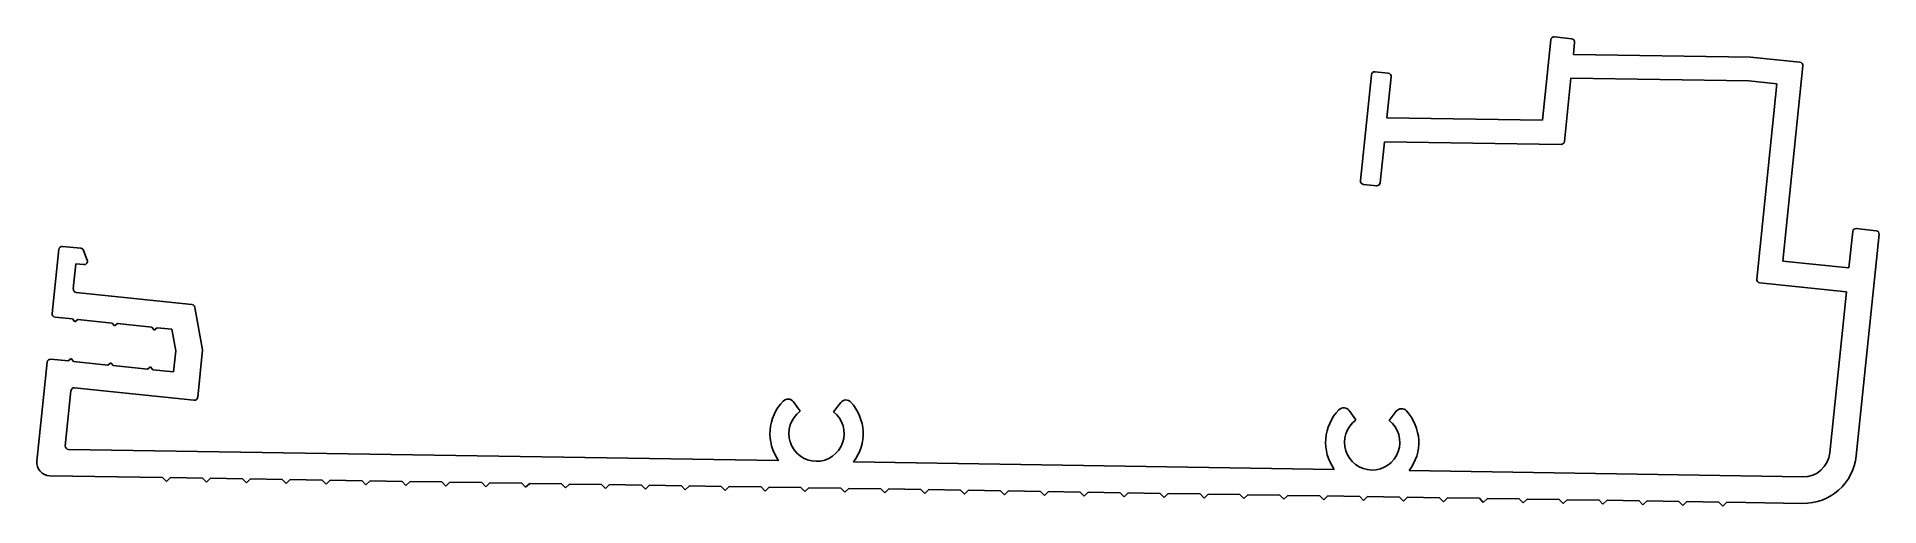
# Model space of a CAD drawing. Extents: x -67 to 72, y 0 to 35.
import ezdxf

# ---------------------------------------------------------------- set-up
doc = ezdxf.new("R2010")
doc.units = 0
doc.layers.add('1', color=7, linetype='CONTINUOUS')

msp = doc.modelspace()

# ---------------------------------------------------------------- linework, layer by layer
at = {"layer": '1', "color": 7, "linetype": 'CONTINUOUS'}
for p, q in [((46.21, 29.19), (46.83, 35.23)), ((47.11, 35.46), (48.4, 35.32)), ((48.62, 35.05), (48.53, 34.14)), ((48.53, 34.14), (61.83, 33.93)), ((61.83, 33.93), (65.56, 33.55)), ((65.78, 33.27), (64.26, 18.6)), ((32.52, 24.65), (33.34, 32.61)), ((33.61, 32.83), (34.61, 32.73)), ((34.83, 32.45), (34.51, 29.37)), ((48.34, 32.35), (47.85, 27.59)), ((61.72, 32.14), (48.34, 32.35)), ((63.83, 31.92), (61.72, 32.14)), ((62.31, 17.25), (63.83, 31.92)), ((34.51, 29.37), (46.21, 29.19)), ((34.33, 27.57), (34.01, 24.49)), ((47.6, 27.37), (34.33, 27.57)), ((33.74, 24.27), (32.74, 24.37)), ((69.24, 18.09), (69.52, 20.82)), ((69.79, 21.05), (71.29, 20.89)), ((-65.83, 14.66), (-65.33, 19.49)), ((-65.06, 19.71), (-63.68, 19.57)), ((-63.47, 19.41), (-63.19, 18.68)), ((71.51, 20.62), (69.79, 3.98)), ((-64.04, 18.4), (-64.24, 16.51)), ((-63.45, 18.34), (-64.04, 18.4)), ((64.26, 18.6), (69.24, 18.09)), ((69.05, 16.3), (62.54, 16.97)), ((-64.02, 16.24), (-55.32, 15.34)), ((67.8, 4.19), (69.05, 16.3)), ((-64.3, 14.26), (-65.61, 14.39)), ((-64.12, 14.04), (-64.3, 14.26)), ((-63.9, 14.21), (-64.12, 14.04)), ((-61.32, 13.95), (-63.9, 14.21)), ((-61.14, 13.73), (-61.32, 13.95)), ((-60.92, 13.91), (-61.14, 13.73)), ((-58.33, 13.64), (-60.92, 13.91)), ((-55.1, 15.13), (-54.53, 11.93)), ((-58.16, 13.42), (-58.33, 13.64)), ((-57.94, 13.6), (-58.16, 13.42)), ((-56.83, 13.48), (-57.94, 13.6)), ((-56.54, 11.86), (-56.83, 13.48)), ((-65.93, 11.23), (-64.63, 11.1)), ((-64.63, 11.1), (-64.41, 11.28)), ((-64.41, 11.28), (-64.23, 11.06)), ((-56.71, 10.28), (-56.54, 11.86)), ((-54.53, 11.93), (-54.89, 8.37)), ((-66.98, 3.57), (-66.21, 11.01)), ((-64.23, 11.06), (-61.64, 10.79)), ((-61.64, 10.79), (-61.42, 10.97)), ((-61.42, 10.97), (-61.25, 10.75)), ((-61.25, 10.75), (-58.66, 10.48)), ((-58.66, 10.48), (-58.44, 10.66)), ((-58.44, 10.66), (-58.26, 10.44)), ((-58.26, 10.44), (-56.71, 10.28)), ((-64.42, 8.86), (-64.85, 4.72)), ((-55.17, 8.15), (-64.15, 9.08)), ((-10.11, 8.03), (-9.59, 7.32)), ((-7.09, 7.28), (-6.55, 7.98)), ((31.66, 7.38), (32.18, 6.67)), ((34.68, 6.63), (35.21, 7.32)), ((-64.6, 4.45), (-11.22, 3.61)), ((-5.59, 3.52), (30.55, 2.95)), ((36.18, 2.86), (65.78, 2.39)), ((-57.53, 2.34), (-66, 2.47)), ((-57.23, 2.03), (-57.53, 2.34)), ((-56.93, 2.33), (-57.23, 2.03)), ((-54.53, 2.29), (-56.93, 2.33)), ((-54.23, 1.98), (-54.53, 2.29)), ((-53.93, 2.28), (-54.23, 1.98)), ((-51.53, 2.24), (-53.93, 2.28)), ((-51.23, 1.94), (-51.53, 2.24)), ((-50.93, 2.23), (-51.23, 1.94)), ((-48.53, 2.19), (-50.93, 2.23)), ((-48.24, 1.89), (-48.53, 2.19)), ((-47.93, 2.18), (-48.24, 1.89)), ((-45.53, 2.15), (-47.93, 2.18)), ((-45.24, 1.84), (-45.53, 2.15)), ((-44.93, 2.14), (-45.24, 1.84)), ((-42.53, 2.1), (-44.93, 2.14)), ((-42.24, 1.79), (-42.53, 2.1)), ((-41.93, 2.09), (-42.24, 1.79)), ((-39.53, 2.05), (-41.93, 2.09)), ((-39.24, 1.75), (-39.53, 2.05)), ((-38.93, 2.04), (-39.24, 1.75)), ((-36.53, 2.01), (-38.93, 2.04)), ((-36.24, 1.7), (-36.53, 2.01)), ((-35.93, 2), (-36.24, 1.7)), ((-33.53, 1.96), (-35.93, 2)), ((-33.24, 1.65), (-33.53, 1.96)), ((-32.93, 1.95), (-33.24, 1.65)), ((-30.53, 1.91), (-32.93, 1.95)), ((-30.24, 1.61), (-30.53, 1.91)), ((-29.93, 1.9), (-30.24, 1.61)), ((-27.53, 1.86), (-29.93, 1.9)), ((-27.24, 1.56), (-27.53, 1.86)), ((-26.93, 1.85), (-27.24, 1.56)), ((-24.53, 1.82), (-26.93, 1.85)), ((-24.24, 1.51), (-24.53, 1.82)), ((-23.93, 1.81), (-24.24, 1.51)), ((-21.53, 1.77), (-23.93, 1.81)), ((-21.24, 1.46), (-21.53, 1.77)), ((-20.93, 1.76), (-21.24, 1.46)), ((-18.53, 1.72), (-20.93, 1.76)), ((-18.24, 1.42), (-18.53, 1.72)), ((-17.93, 1.71), (-18.24, 1.42)), ((-15.53, 1.67), (-17.93, 1.71)), ((-15.24, 1.37), (-15.53, 1.67)), ((-14.93, 1.67), (-15.24, 1.37)), ((-12.53, 1.63), (-14.93, 1.67)), ((-12.24, 1.32), (-12.53, 1.63)), ((-11.93, 1.62), (-12.24, 1.32)), ((-9.54, 1.58), (-11.93, 1.62)), ((-9.24, 1.28), (-9.54, 1.58)), ((-8.94, 1.57), (-9.24, 1.28)), ((-6.54, 1.53), (-8.94, 1.57)), ((-6.24, 1.23), (-6.54, 1.53)), ((-5.94, 1.52), (-6.24, 1.23)), ((-3.54, 1.49), (-5.94, 1.52)), ((-3.24, 1.18), (-3.54, 1.49)), ((-2.94, 1.48), (-3.24, 1.18)), ((-0.54, 1.44), (-2.94, 1.48)), ((-0.24, 1.13), (-0.54, 1.44)), ((0.06, 1.43), (-0.24, 1.13)), ((2.46, 1.39), (0.06, 1.43)), ((2.76, 1.09), (2.46, 1.39)), ((3.06, 1.38), (2.76, 1.09)), ((5.46, 1.34), (3.06, 1.38)), ((5.76, 1.04), (5.46, 1.34)), ((6.06, 1.33), (5.76, 1.04)), ((8.46, 1.3), (6.06, 1.33)), ((8.76, 0.99), (8.46, 1.3)), ((9.06, 1.29), (8.76, 0.99)), ((11.46, 1.25), (9.06, 1.29)), ((11.76, 0.94), (11.46, 1.25)), ((12.06, 1.24), (11.76, 0.94)), ((14.46, 1.2), (12.06, 1.24)), ((14.76, 0.9), (14.46, 1.2)), ((15.06, 1.19), (14.76, 0.9)), ((17.46, 1.15), (15.06, 1.19)), ((17.76, 0.85), (17.46, 1.15)), ((18.06, 1.15), (17.76, 0.85)), ((20.46, 1.11), (18.06, 1.15)), ((20.76, 0.8), (20.46, 1.11)), ((21.06, 1.1), (20.76, 0.8)), ((23.46, 1.06), (21.06, 1.1)), ((23.76, 0.76), (23.46, 1.06)), ((24.06, 1.05), (23.76, 0.76)), ((26.46, 1.01), (24.06, 1.05)), ((26.76, 0.71), (26.46, 1.01)), ((27.06, 1), (26.76, 0.71)), ((29.46, 0.97), (27.06, 1)), ((29.76, 0.66), (29.46, 0.97)), ((30.06, 0.96), (29.76, 0.66)), ((32.46, 0.92), (30.06, 0.96)), ((32.75, 0.61), (32.46, 0.92)), ((33.06, 0.91), (32.75, 0.61)), ((35.46, 0.87), (33.06, 0.91)), ((35.75, 0.57), (35.46, 0.87)), ((36.06, 0.86), (35.75, 0.57)), ((38.46, 0.82), (36.06, 0.86)), ((38.75, 0.52), (38.46, 0.82)), ((39.06, 0.81), (38.75, 0.52)), ((41.46, 0.78), (39.06, 0.81)), ((41.75, 0.47), (41.46, 0.78)), ((42.06, 0.77), (41.75, 0.47)), ((44.46, 0.73), (42.06, 0.77)), ((44.75, 0.43), (44.46, 0.73)), ((45.06, 0.72), (44.75, 0.43)), ((47.46, 0.68), (45.06, 0.72)), ((47.75, 0.38), (47.46, 0.68)), ((48.06, 0.67), (47.75, 0.38)), ((50.46, 0.64), (48.06, 0.67)), ((50.75, 0.33), (50.46, 0.64)), ((51.06, 0.63), (50.75, 0.33)), ((53.46, 0.59), (51.06, 0.63)), ((53.75, 0.28), (53.46, 0.59)), ((54.06, 0.58), (53.75, 0.28)), ((56.46, 0.54), (54.06, 0.58)), ((56.75, 0.24), (56.46, 0.54)), ((57.06, 0.53), (56.75, 0.24)), ((59.46, 0.49), (57.06, 0.53)), ((59.75, 0.19), (59.46, 0.49)), ((60.06, 0.48), (59.75, 0.19)), ((65.75, 0.39), (60.06, 0.48))]:
    msp.add_line(p, q, dxfattribs=at)
for centre, radius, start, end in [((47.08, 35.21), 0.25, 84.098, 174.0981), ((48.37, 35.07), 0.25, 354.098, 84.098), ((65.53, 33.3), 0.25, 354.098, 84.098), ((33.59, 32.58), 0.25, 84.098, 174.098), ((34.58, 32.48), 0.25, 354.098, 84.098), ((47.6, 27.62), 0.25, 269.098, 354.098), ((32.77, 24.62), 0.25, 174.098, 264.098), ((33.76, 24.52), 0.25, 264.098, 354.098), ((69.77, 20.8), 0.25, 84.098, 174.098), ((71.26, 20.64), 0.25, 354.098, 84.098), ((-65.08, 19.46), 0.25, 84.0981, 174.098), ((-63.7, 19.32), 0.25, 20.6632, 84.0981), ((-63.43, 18.59), 0.25, 264.098, 20.6632), ((62.56, 17.22), 0.25, 174.098, 264.098), ((-63.99, 16.49), 0.25, 174.098, 264.098), ((-55.34, 15.09), 0.25, 10.098, 84.098), ((-65.58, 14.64), 0.25, 174.098, 264.0981), ((-65.96, 10.98), 0.25, 84.098, 174.098), ((-64.17, 8.83), 0.25, 84.098, 174.098), ((-55.14, 8.4), 0.25, 264.098, 354.098), ((-8.37, 5.64), 3.5, 135.6309, 215.5597), ((-10.51, 7.74), 0.5, 36.0368, 135.6309), ((-8.37, 5.64), 2.08, 126.0368, 52.1592), ((-6.16, 7.67), 0.5, 42.5652, 142.1594), ((-8.37, 5.64), 3.5, 322.6363, 42.5652), ((33.4, 4.98), 3.5, 135.6309, 215.5598), ((31.26, 7.08), 0.5, 36.0368, 135.6309), ((35.61, 7.01), 0.5, 42.5652, 142.1594), ((33.4, 4.98), 3.5, 322.6363, 42.5652), ((33.4, 4.98), 2.08, 126.0368, 52.1592), ((-64.6, 4.7), 0.25, 174.098, 269.098), ((65.81, 4.39), 2, 269.098, 354.098), ((-65.98, 3.47), 1, 174.098, 269.098), ((65.81, 4.39), 4, 269.098, 354.098)]:
    msp.add_arc(centre, radius, start, end, dxfattribs=at)

doc.saveas('drawing.dxf')
